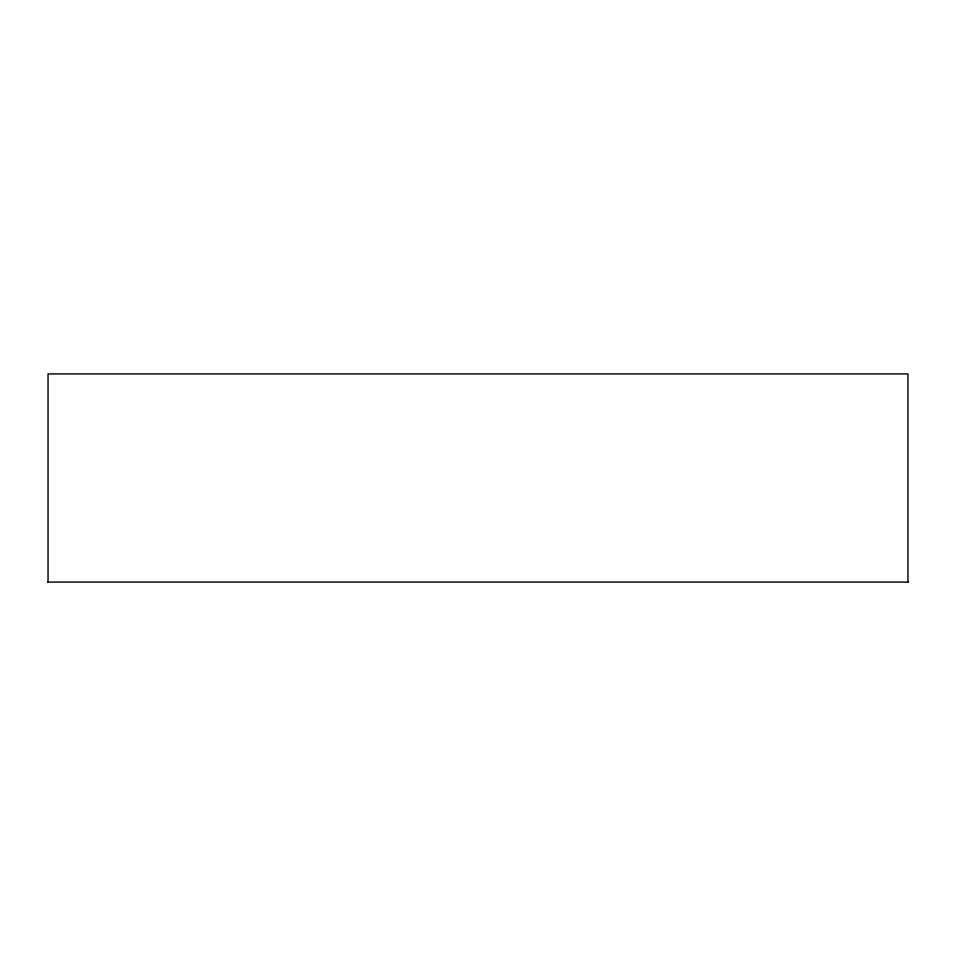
<?xml version="1.0" encoding="UTF-8"?>
<svg xmlns="http://www.w3.org/2000/svg" width="956" height="956" viewBox="0 0 956 956"><rect width="100%" height="100%" fill="white"/><g stroke="black" fill="none" stroke-linecap="round" stroke-linejoin="round"><path stroke-width="1.43" d="M47.8 582.085L908.2 582.085M907.961 582.085L907.961 373.916L48.039 373.916L48.039 582.085"/></g></svg>
